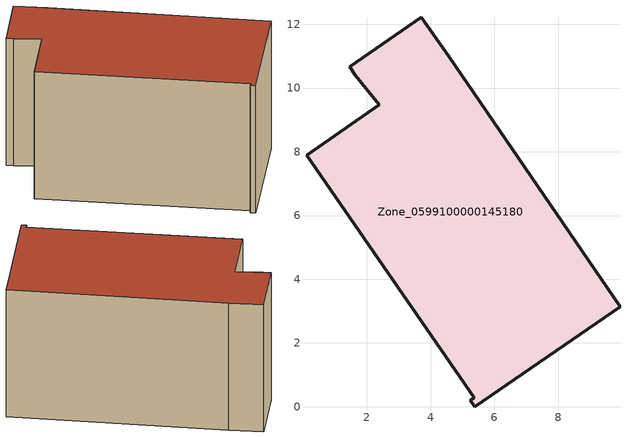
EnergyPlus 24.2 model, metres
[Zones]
Zone_0599100000145180
 floor ground (C_G): 3.71,12.22 4.57,10.99 9.94,3.13 5.38,0 5.24,0.2 5.37,0.28 0.1,7.89 2.39,9.47 1.64,10.4 1.46,10.67 z0
 wall outside (C_F): 4.57,10.99 3.71,12.22 1.46,10.67 1.64,10.4 2.39,9.47 0.1,7.89 5.37,0.28 5.24,0.2 5.38,0 9.94,3.13 4.57,10.99 z0:6.23
 roof outside (C_R): 5.24,0.2 5.38,0 9.94,3.13 4.57,10.99 3.71,12.22 1.46,10.67 1.64,10.4 2.39,9.47 0.1,7.89 5.37,0.28 z6.23
[BUILDING]
Pand.0599100000145180: North Axis=0; Terrain=City; Loads Convergence Tolerance Value=0.04; Temperature Convergence Tolerance Value=0.4; Solar Distribution=FullExterior; Maximum Number of Warmup Days=25; Minimum Number of Warmup Days=1
[Site:Location]
Rotterdam.The.Hague.AP_ZH_NLD Design_Conditions: Latitude=51.96; Longitude=4.45; Time Zone=1; Elevation=-4.5
[SITE:GROUNDTEMPERATURE:BUILDINGSURFACE]
18, 18, 18, 18, 18, 18, 18, 18, 18, 18, 18, 18
[MATERIAL] Thermal Absorptance=0.9; Solar Absorptance=0.7; Visible Absorptance=0.7
Name | Roughness | Thickness | Conductivity | Density | Specific Heat
G.TC.1992-2005 | MediumSmooth | 0.15 | 0.06 | 540 | 1210
F.TC.1992-2005 | Rough | 0.3 | 0.12 | 1920 | 840
R.TC.1992-2005 | MediumRough | 0.2 | 0.08 | 1500 | 1000
[CONSTRUCTION]
C_G: G.TC.1992-2005
C_F: F.TC.1992-2005
C_R: R.TC.1992-2005
[ZONE]
Zone_0599100000145180: Type=1; Multiplier=1; Ceiling Height=Autocalculate; Volume=Autocalculate; Floor Area=autocalculate; Part of Total Floor Area=Yes
[ZONEINFILTRATION:DESIGNFLOWRATE]
Infil_Zone_0599100000145180: Zone or ZoneList or Space or SpaceList=Zone_0599100000145180; Schedule=AlwaysOn; Design Flow Rate Calculation Method=Flow/Area; Flow Rate per Floor Area=0.0015; Constant Term Coefficient=1; Temperature Term Coefficient=0; Velocity Term Coefficient=0; Velocity Squared Term Coefficient=0
[HVACTEMPLATE:ZONE:IDEALLOADSAIRSYSTEM]
Zone_0599100000145180: Maximum Heating Supply Air Temperature=50; Minimum Cooling Supply Air Temperature=13; Maximum Heating Supply Air Humidity Ratio=0.0156; Minimum Cooling Supply Air Humidity Ratio=0.0077; Heating Limit=NoLimit; Cooling Limit=NoLimit; Dehumidification Control Type=ConstantSensibleHeatRatio; Cooling Sensible Heat Ratio=0.7; Dehumidification Setpoint=60; Humidification Control Type=None; Humidification Setpoint=30; Outdoor Air Method=None; Outdoor Air Flow Rate per Person=0.00944; Outdoor Air Flow Rate per Zone Floor Area=0; Outdoor Air Flow Rate per Zone=0; Demand Controlled Ventilation Type=None; Outdoor Air Economizer Type=NoEconomizer; Heat Recovery Type=None; Sensible Heat Recovery Effectiveness=0.7; Latent Heat Recovery Effectiveness=0.65
[ZONECONTROL:THERMOSTAT]
ThermostatControl_Zone_0599100000145180: Zone or ZoneList=Zone_0599100000145180; Control Type Schedule=DualSetpointControlType; Control 1=Thermostat_Zone_0599100000145180; Temperature Difference Between Cutout And Setpoint=0
[THERMOSTATSETPOINT:DUALSETPOINT]
Thermostat_Zone_0599100000145180: Heating Setpoint Temperature Schedule=HeatingSetpoint_Zone_0599100000145180; Cooling Setpoint Temperature Schedule=CoolingSetpoint_Zone_0599100000145180
[SCHEDULE:COMPACT]
HeatingSetpoint_Zone_0599100000145180: Through: 12/31, For: AllDays, Until: 24:00, 21
CoolingSetpoint_Zone_0599100000145180: Through: 12/31, For: AllDays, Until: 24:00, 24
DualSetpointControlType: Through: 12/31, For: AllDays, Until: 24:00, 4
AlwaysOn: Through: 12/31, For: AllDays, Until: 24:00, 1
